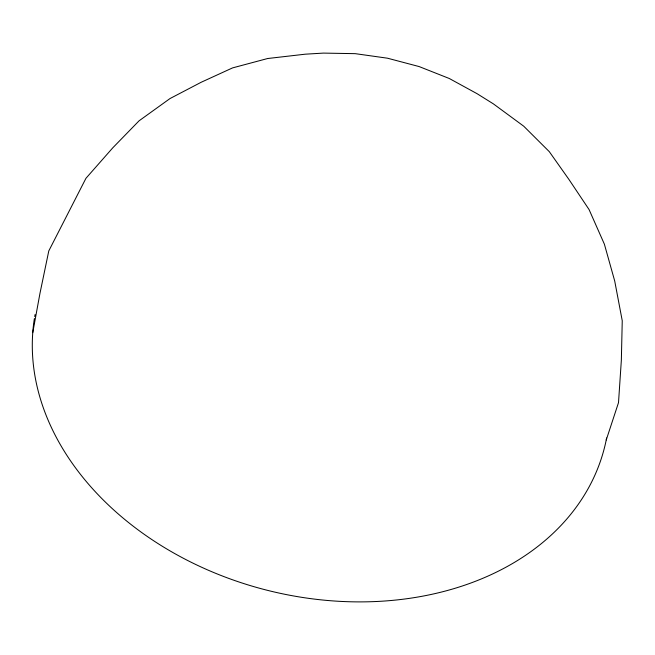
<?xml version="1.0" encoding="UTF-8"?>
<svg xmlns="http://www.w3.org/2000/svg" width="655" height="655" viewBox="0 0 655 655"><rect width="100%" height="100%" fill="white"/><g stroke="black" fill="none" stroke-linecap="round" stroke-linejoin="round"><path stroke-width="0.98" d="M32.75 332.666L39.963 293.375L48.781 250.947L85.952 178.299L112.783 147.817L139.056 120.831L169.981 98.569L201.2 82.252L232.574 67.891L267.658 58.516L305.296 54.185L323.447 53.104L355.272 53.661L387.465 58.197L419.102 66.556L449.264 78.485L477.069 93.69L493.395 103.883L523.746 126.21L549.299 151.657L569.048 179.609L589.066 209.559L604.385 244.176L614.709 281.003L622.25 320.753L621.349 360.185L618.508 402.645L606.235 439.98M606.62 437.999A292.515 221.259 14.3 0 1 282.796 593.864A292.515 221.259 14.3 0 1 34.387 318.543M34.715 316.545A292.515 221.259 14.3 0 1 35.067 314.556"/></g></svg>
